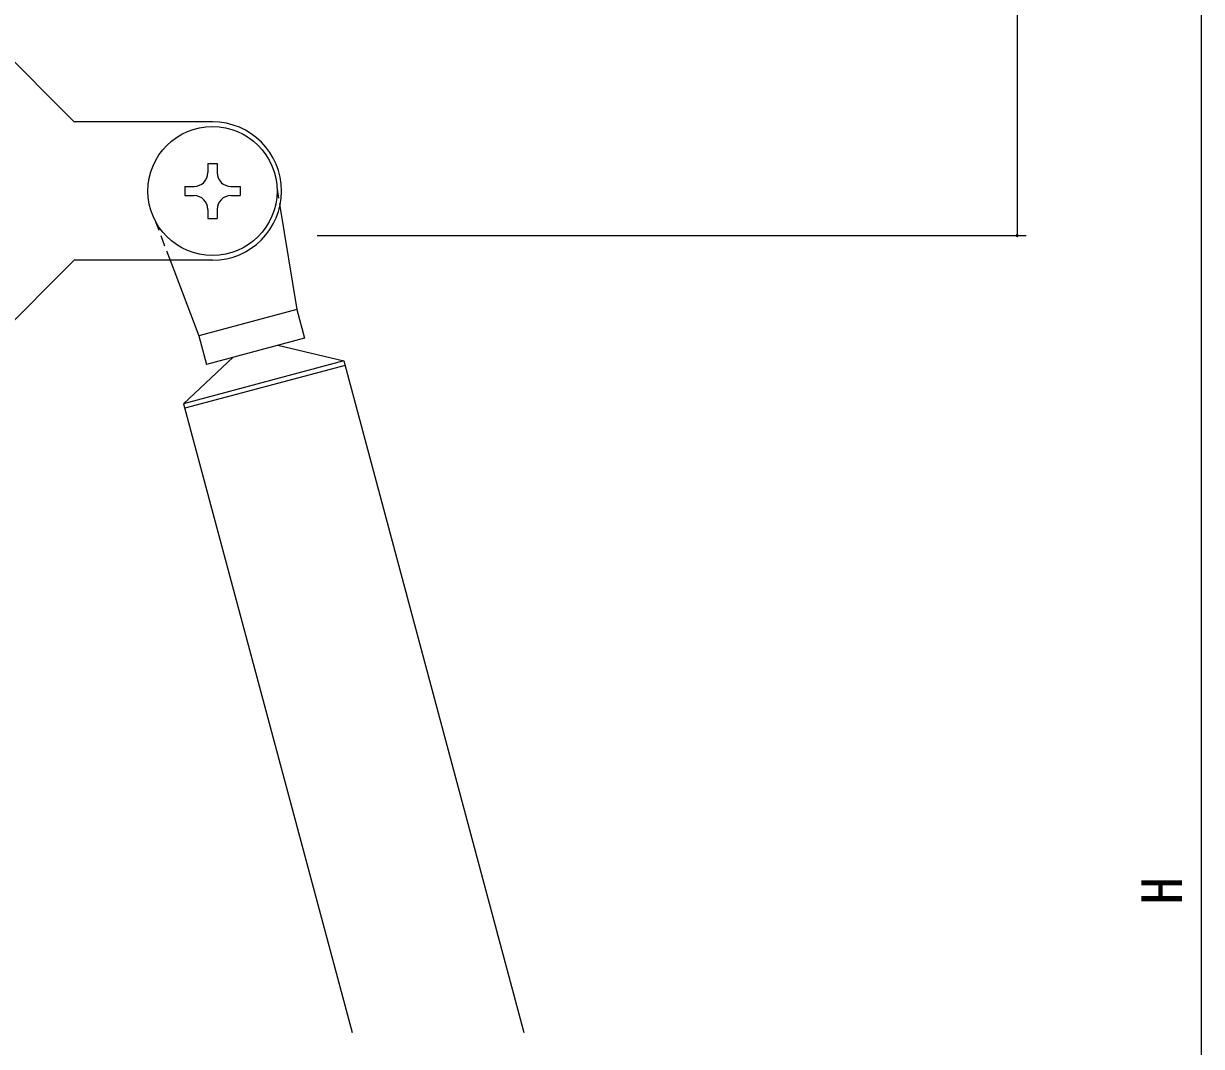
# Model space of a CAD drawing. Units: millimetres on the paper. Extents: x -420 to 373, y -297 to 267.
# Drawn here: x -274.2 to -146.4, y -22.6 to 88.4 of the extents above; entities that cross this region are included whole.
import ezdxf
from ezdxf.enums import TextEntityAlignment as Align

# ---------------------------------------------------------------- set-up
doc = ezdxf.new("R2010")
doc.units = ezdxf.units.MM
doc.linetypes.add('DASHED1', pattern=[1.8, 1.2, -0.6])
doc.layers.add('0-5_YKK_13', color=4, linetype='Continuous', lineweight=9)
doc.layers.add('0-6_YKK_D', color=6, linetype='Continuous', lineweight=9)
doc.styles.add('ＭＳ ゴシック', font='')
doc.styles.get('ＭＳ ゴシック').set_extended_font_data('MS Gothic')

msp = doc.modelspace()

# ---------------------------------------------------------------- linework, layer by layer
at = {"layer": '0-5_YKK_13'}
for p, q in [((-278.701, 87.747), (-268.701, 77.747)), ((-264.347, 77.747), (-268.701, 77.747)), ((-253.701, 77.747), (-264.347, 77.747)), ((-254.201, 73.247), (-253.201, 73.247)), ((-254.201, 73.247), (-254.201, 72.247)), ((-253.201, 73.247), (-253.201, 72.247)), ((-256.701, 70.747), (-255.701, 70.747)), ((-251.701, 70.747), (-250.701, 70.747)), ((-250.701, 70.747), (-250.701, 69.747)), ((-251.701, 69.747), (-250.701, 69.747)), ((-253.201, 68.247), (-253.201, 67.247)), ((-246.381, 68.614), (-244.558, 57.374)), ((-268.701, 62.747), (-278.701, 52.747)), ((-262.044, 62.747), (-268.701, 62.747)), ((-253.701, 62.747), (-262.044, 62.747)), ((-258.303, 62.747), (-255.183, 54.527)), ((-244.558, 57.374), (-255.183, 54.527)), ((-244.558, 57.374), (-243.729, 54.283)), ((-255.183, 54.527), (-254.355, 51.436)), ((-243.729, 54.283), (-254.355, 51.436)), ((-246.627, 53.507), (-239.443, 51.809)), ((-251.457, 52.213), (-256.829, 47.15)), ((-239.443, 51.809), (-256.829, 47.15)), ((-239.313, 51.326), (-256.7, 46.667)), ((-239.443, 51.809), (-219.914, -21.075)), ((-256.829, 47.15), (-238.549, -21.075))]:
    msp.add_line(p, q, dxfattribs=at)
at = {"layer": '0-5_YKK_13', "linetype": 'DASHED1'}
for p, q in [((-246.713, 70.665), (-246.381, 68.614)), ((-259.961, 67.115), (-258.303, 62.747))]:
    msp.add_line(p, q, dxfattribs=at)
at = {"layer": '0-5_YKK_13'}
for points in [[(-256.701, 70.747), (-256.701, 69.747), (-255.701, 69.747)], [(-254.201, 68.247), (-254.201, 67.247), (-253.201, 67.247)]]:
    msp.add_lwpolyline(points, dxfattribs=at)
msp.add_circle((-253.701, 70.247), 7, dxfattribs=at)
for centre, radius, start, end in [((-253.701, 70.247), 7.5, 270, 90), ((-255.701, 72.247), 1.5, 270, 0), ((-251.701, 72.247), 1.5, 180, 270), ((-255.701, 68.247), 1.5, 0, 90), ((-251.701, 68.247), 1.5, 90, 180)]:
    msp.add_arc(centre, radius, start, end, dxfattribs=at)
at = {"layer": '0-6_YKK_D'}
for p, q in [((-146.401, -148.575), (-146.401, 137.425)), ((-166.401, 119.425), (-166.401, 65.425)), ((-242.332, 65.425), (-165.401, 65.425))]:
    msp.add_line(p, q, dxfattribs=at)
for start, end in [(90, 270), (270, 90)]:
    msp.add_arc((-166.401, 65.425), 0.106, start, end, dxfattribs=at)

# ---------------------------------------------------------------- texts
at = {"layer": '0-6_YKK_D', "color": 3, "style": 'ＭＳ ゴシック'}
msp.add_text('H', height=4.399, rotation=90, dxfattribs=at).set_placement((-147.201, -7.175), align=Align.BOTTOM_LEFT)

doc.saveas('drawing.dxf')
